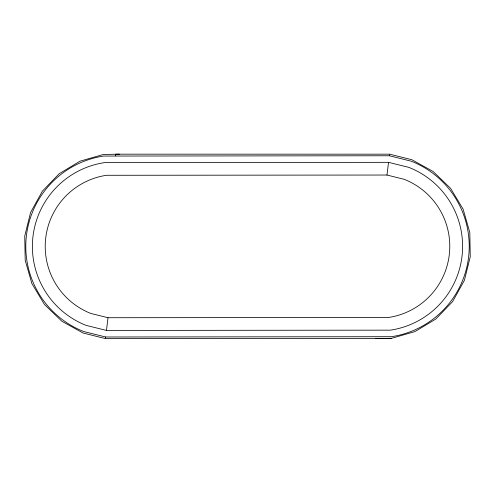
<?xml version="1.0" encoding="UTF-8"?>
<svg xmlns="http://www.w3.org/2000/svg" width="495" height="495" viewBox="0 0 495 495"><rect width="100%" height="100%" fill="white"/><g stroke="black" fill="none" stroke-linecap="round" stroke-linejoin="round"><path stroke-width="0.74" d="M105.54 337.955L105.658 336.996L391.403 336.705A91.427 91.427 0 0 0 411.24 161.203L389.342 155.764L103.597 156.061A91.427 91.427 0 0 0 83.76 331.557L105.658 336.996M106.462 330.431L390.419 330.153A84.8 84.8 0 0 0 408.821 167.372L388.538 162.335L104.581 162.608A84.8 84.8 0 0 0 86.18 325.394L106.462 330.431L108.015 317.722L388.513 317.481A71.985 71.985 0 0 0 404.13 179.301L386.985 175.038L106.487 175.286A71.985 71.985 0 0 0 90.87 313.465L108.015 317.722M386.985 175.038L388.538 162.335M389.342 155.764L389.46 154.805M119.493 154.174L103.356 154.471L80.017 161.184L59.214 173.714L42.36 191.194L30.603 212.448L24.75 236.016L25.195 260.296L31.909 283.635L44.439 304.444L61.918 321.298L83.172 333.055L105.46 338.586L391.403 338.586M375.507 338.586L391.644 338.295L414.983 331.576L435.786 319.052L452.64 301.566L464.397 280.319L470.25 256.744L469.805 232.464L463.091 209.125L450.561 188.323L433.082 171.468L411.828 159.712L389.54 154.174L115.57 154.174M115.558 154.879L115.576 155.838"/></g></svg>
